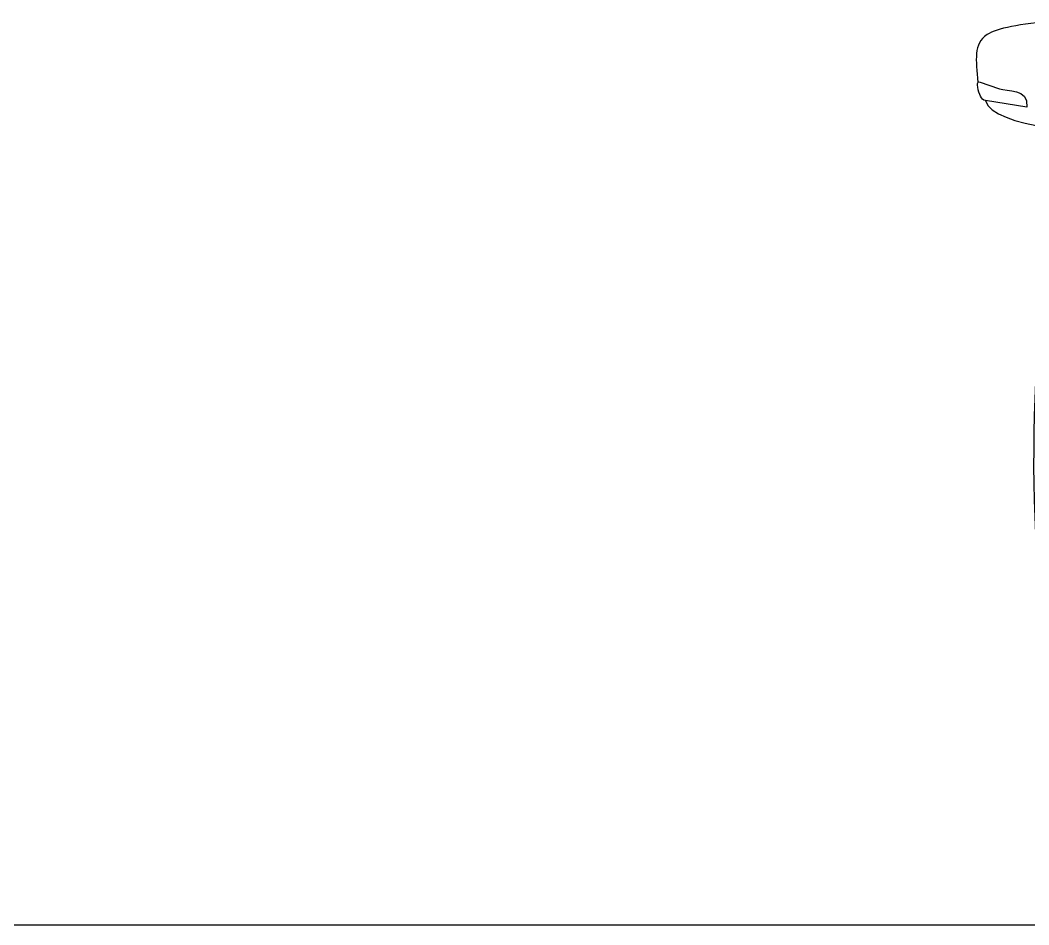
# Model space of a CAD drawing. Header units: millimetres. Extents: x 9317 to 18007, y 815 to 5389.
# Drawn here: x 14347 to 15628, y 3798 to 4947 of the extents above; entities that cross this region are included whole.
import ezdxf

# ---------------------------------------------------------------- set-up
doc = ezdxf.new("R2010")
doc.units = ezdxf.units.MM
doc.header["$MEASUREMENT"] = 0
doc.layers.add('Layer 1', color=7, linetype='Continuous')

msp = doc.modelspace()

# ---------------------------------------------------------------- linework, layer by layer
at = {"color": 5}
msp.add_line((9316.64, 3797.72), (18006.54, 3797.72), dxfattribs=at)
at = {"layer": 'Layer 1'}
for points in [[(15661.91, 4946.88), (15615.22, 4940.77), (15588.48, 4937.54), (15574.94, 4928.51)], [(15574.94, 4928.51), (15557.19, 4916.69), (15561.12, 4896.89), (15563.33, 4867.73)], [(15566.77, 4850.15), (15564.19, 4856.08), (15560.2, 4868.48), (15565.01, 4868.71)], [(15565.01, 4868.71), (15565.01, 4868.71), (15590.93, 4859.54), (15590.93, 4859.54)], [(15590.93, 4859.54), (15599.92, 4856.5), (15627.87, 4860.68), (15625.48, 4836.4)], [(15573.07, 4844.8), (15570.38, 4845.23), (15567.87, 4847.61), (15566.77, 4850.15)], [(15573.07, 4844.8), (15582.5, 4809.52), (15707.62, 4803.99), (15773.75, 4800.75)], [(15625.48, 4836.4), (15625.48, 4836.4), (15573.07, 4844.8), (15573.07, 4844.8)], [(15637.42, 4507.98), (15626.12, 4287.27), (15638.8, 4008.42), (15763.51, 4025.25)]]:
    msp.add_open_spline(points, degree=3, dxfattribs=at)

doc.saveas('drawing.dxf')
